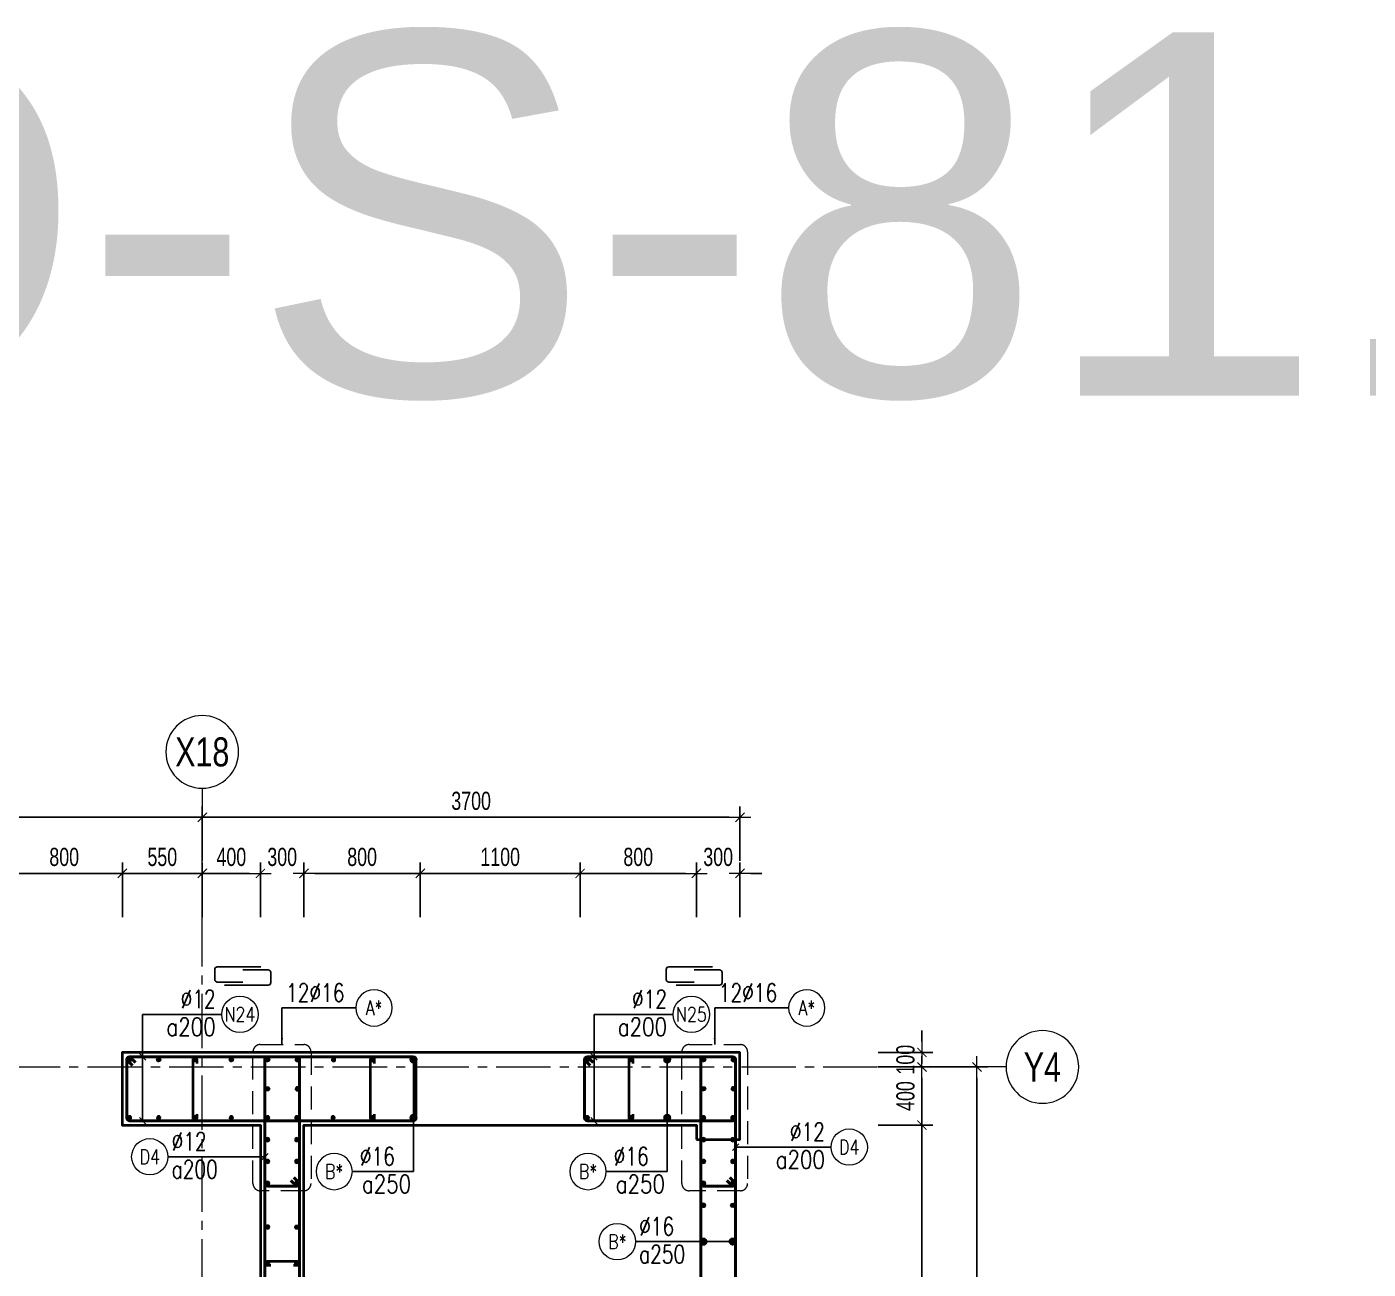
# Model space of a CAD drawing. Header units: millimetres. Extents: x 738475 to 1279438, y -34239 to 156422.
# Drawn here: x 1071865 to 1081094, y 147875 to 156422 of the extents above; entities that cross this region are included whole.
import ezdxf
from ezdxf.enums import TextEntityAlignment as Align

# ---------------------------------------------------------------- set-up
doc = ezdxf.new("R2010")
doc.units = ezdxf.units.MM
doc.header["$MEASUREMENT"] = 0
for name, pattern in [('HIDDEN2', [4.7625, 3.175, -1.5875]), ('HT_Dim Grid$0$CENTER2', [1.125, 0.75, -0.125, 0.125, -0.125]), ('HT_Grid$0$CENTER2', [1.125, 0.75, -0.125, 0.125, -0.125])]:
    doc.linetypes.add(name, pattern=pattern)
doc.layers.get('0').update_dxf_attribs({"lineweight": 20})
doc.layers.get('Defpoints').update_dxf_attribs({"color": 151, "lineweight": 9})
for name, color, linetype, lineweight in [('HT_Dim Grid$0$NDC_S_AXIS', 5, 'HT_Dim Grid$0$CENTER2', 13), ('HT_Dim Grid$0$NDC_S_SYMBOL', 1, 'Continuous', 15), ('HT_Dim Grid$0$NDC_S_TEXT SYMBOL', 7, 'Continuous', 20), ('HT_Grid$0$NDC_S_AXIS', 5, 'HT_Grid$0$CENTER2', 13), ('KC-LEADER', 153, 'Continuous', 18), ('KC-THEP', 6, 'Continuous', 40), ('NDC_S_DIM', 1, 'Continuous', 15), ('NDC_S_ENG TEXT', 2, 'Continuous', 20), ('NDC_S_HIDDEN', 8, 'HIDDEN2', 13), ('NDC_S_LEADER', 1, 'Continuous', 15), ('NDC_S_REBAR', 4, 'Continuous', 35), ('NDC_S_STIRRUP', 4, 'Continuous', 40), ('NDC_S_VN TEXT', 7, 'Continuous', 20), ('NDC_S_WALL', 6, 'Continuous', 35)]:
    doc.layers.add(name, color=color, linetype=linetype, lineweight=lineweight)
doc.layers.add('Leader', color=6, linetype='Continuous')
doc.layers.add('Ligature', color=1, linetype='Continuous')
doc.styles.add('HT_Dim Grid$0$NDC_ANNO', font='', dxfattribs={"width": 0.8})
doc.styles.add('NDC_DIM', font='', dxfattribs={"width": 0.75})
doc.styles.add('NDC_EN TXT', font='romans.shx', dxfattribs={"width": 0.8})
doc.styles.get("Standard").update_dxf_attribs({"font": 'arial.ttf'})
doc.styles.get('HT_Dim Grid$0$NDC_ANNO').set_extended_font_data('Dotum')
doc.styles.get('NDC_DIM').set_extended_font_data('Dotum')
doc.dimstyles.new('NDC_dim_30', dxfattribs={"dimscale": 30, "dimtxt": 2.5, "dimasz": 1.5, "dimexe": 1.5, "dimexo": 2.5, "dimgap": 1, "dimtad": 1, "dimdec": 0, "dimzin": 0, "dimdsep": 46, "dimtxsty": 'NDC_DIM', "dimblk": 'DIMMARK', "dimcen": 0.09, "dimdle": 1.2, "dimclrd": 1, "dimclre": 1, "dimclrt": 3, "dimadec": 0, "dimazin": 0, "dimtfac": 1, "dimtdec": 0, "dimtix": 1, "dimtofl": 0, "dimtmove": 0, "dimatfit": 3, "dimfxl": 6, "dimfxlon": 1, "dimtolj": 1, "dimtzin": 0, "dimarcsym": 0})
doc.dimstyles.new('NDC_dim_50', dxfattribs={"dimscale": 50, "dimtxt": 2.5, "dimasz": 1.5, "dimexe": 1.5, "dimexo": 2.5, "dimgap": 1, "dimtad": 1, "dimdec": 0, "dimzin": 0, "dimdsep": 46, "dimtxsty": 'NDC_DIM', "dimblk": 'DIMMARK', "dimcen": 0.09, "dimdle": 1.2, "dimclrd": 1, "dimclre": 1, "dimclrt": 3, "dimadec": 0, "dimazin": 0, "dimtfac": 1, "dimtdec": 0, "dimtix": 1, "dimtofl": 0, "dimtmove": 0, "dimatfit": 3, "dimfxl": 6, "dimfxlon": 1, "dimtolj": 1, "dimtzin": 0, "dimarcsym": 0})

# ---------------------------------------------------------------- blocks, each defined once
blk = doc.blocks.new('THEP')
at = {"layer": 'KC-LEADER', "color": 6}
blk.add_circle((0, 0), 14, dxfattribs=at)
at = {"layer": 'KC-THEP'}
for p, q in [((-14, 0), (14, 0)), ((9.9, 9.9), (-9.9, -9.9)), ((-9.9, 9.9), (9.9, -9.9)), ((0, 14), (0, -14))]:
    blk.add_line(p, q, dxfattribs=at)
blk = doc.blocks.new('DIMMARK')
at = {"layer": 'NDC_S_DIM', "color": 1}
blk.add_line((-1.5, 0), (1, 0), dxfattribs=at)
at = {"layer": 'NDC_S_DIM', "color": 2, "const_width": 0.1}
blk.add_lwpolyline([(-0.42, -0.42), (0.42, 0.42)], dxfattribs=at)
blk = doc.blocks.new('*U13')
blk.add_circle((-2.5, 0), 2.5)
at = {"layer": 'NDC_S_VN TEXT', "color": 3, "style": 'NDC_EN TXT', "width": 0.75}
blk.add_attdef('DK1', (0.5, 0.85), '', height=2.5, dxfattribs=at)
at = {"layer": 'NDC_S_VN TEXT', "color": 7, "style": 'NDC_EN TXT', "width": 0.8}
blk.add_attdef('SH2', text='', height=2, dxfattribs=at).set_placement((-2.5, 0), align=Align.MIDDLE)
blk = doc.blocks.new('*U10')
blk.add_circle((2.5, 0), 2.5)
at = {"layer": 'NDC_S_VN TEXT', "color": 3, "style": 'NDC_EN TXT'}
for tag, width, p in [('DK2', 0.75, (-0.85, 0.85)), ('KC2', 0.8, (-0.85, -2.97))]:
    blk.add_attdef(tag, text='', height=2.5, dxfattribs=dict(at, width=width)).set_placement(p, align=Align.RIGHT)
at = {"layer": 'NDC_S_VN TEXT', "color": 7, "style": 'NDC_EN TXT', "width": 0.8}
blk.add_attdef('SH3', text='', height=2, dxfattribs=at).set_placement((2.5, 0), align=Align.MIDDLE)
blk = doc.blocks.new('*U11')
blk.add_circle((-2.5, 0), 2.5)
at = {"layer": 'NDC_S_VN TEXT', "color": 3, "style": 'NDC_EN TXT', "width": 0.75}
for tag, p in [('DK1', (0.5, 0.85)), ('KC1', (0.5, -2.97))]:
    blk.add_attdef(tag, p, '', height=2.5, dxfattribs=at)
at = {"layer": 'NDC_S_VN TEXT', "color": 7, "style": 'NDC_EN TXT', "width": 0.8}
blk.add_attdef('SH2', text='', height=2, dxfattribs=at).set_placement((-2.5, 0), align=Align.MIDDLE)
blk = doc.blocks.new('*D1003')
at = {"layer": 'Defpoints', "color": 0, "transparency": 16777216}
for p in [(1073071.7, 150983.7), (1073071.7, 150080.7), (1064282.8, 149286.5)]:
    blk.add_point(p, dxfattribs=at)
at = {"layer": 'NDC_S_DIM', "color": 1, "lineweight": -2, "transparency": 16777216}
for p, q in [((1064282.8, 150683.7), (1064282.8, 151058.7)), ((1073071.7, 150683.7), (1073071.7, 151058.7)), ((1064357.8, 150983.7), (1072996.7, 150983.7))]:
    blk.add_line(p, q, dxfattribs=at)
at = {"layer": 'NDC_S_DIM', "color": 1, "lineweight": -2, "transparency": 16777216, "xscale": 75, "yscale": 75, "zscale": 75, "rotation": 180}
blk.add_blockref('DIMMARK', (1064282.8, 150983.7), dxfattribs=at)
at = {"layer": 'NDC_S_DIM', "color": 1, "lineweight": -2, "transparency": 16777216, "xscale": 75, "yscale": 75, "zscale": 75}
blk.add_blockref('DIMMARK', (1073071.7, 150983.7), dxfattribs=at)
at = {"layer": 'NDC_S_DIM', "color": 3, "transparency": 16777216, "insert": (1068677.2, 151096.3), "char_height": 125, "attachment_point": 5, "style": 'NDC_DIM'}
blk.add_mtext('\\A1;8789', dxfattribs=at)
blk = doc.blocks.new('*D1004')
at = {"layer": 'Defpoints', "color": 0, "transparency": 16777216}
for p in [(1076771.7, 149366.2), (1078023.5, 149366.2), (1076771.7, 149266.2)]:
    blk.add_point(p, dxfattribs=at)
at = {"layer": 'NDC_S_DIM', "color": 1, "lineweight": -2, "transparency": 16777216}
for p, q in [((1078023.5, 149441.2), (1078023.5, 149516.2)), ((1077723.5, 149366.2), (1078098.5, 149366.2)), ((1077723.5, 149266.2), (1078098.5, 149266.2)), ((1078023.5, 149191.2), (1078023.5, 149116.2))]:
    blk.add_line(p, q, dxfattribs=at)
at = {"layer": 'NDC_S_DIM', "color": 1, "lineweight": -2, "transparency": 16777216, "xscale": 75, "yscale": 75, "zscale": 75}
for p, rotation in [((1078023.5, 149366.2), 270), ((1078023.5, 149266.2), 90)]:
    blk.add_blockref('DIMMARK', p, dxfattribs=dict(at, rotation=rotation))
at = {"layer": 'NDC_S_DIM', "color": 3, "transparency": 16777216, "insert": (1077910.9, 149316.2), "char_height": 125, "attachment_point": 5, "rotation": 90, "style": 'NDC_DIM'}
blk.add_mtext('\\A1;100', dxfattribs=at)
blk = doc.blocks.new('*D1005')
at = {"layer": 'Defpoints', "color": 0, "transparency": 16777216}
for p in [(1076771.7, 149266.2), (1078402.6, 149266.2), (1076771.7, 140266.2)]:
    blk.add_point(p, dxfattribs=at)
at = {"layer": 'NDC_S_DIM', "color": 1, "lineweight": -2, "transparency": 16777216}
for p, q in [((1078102.6, 149266.2), (1078477.6, 149266.2)), ((1078402.6, 140341.2), (1078402.6, 149191.2)), ((1078102.6, 140266.2), (1078477.6, 140266.2))]:
    blk.add_line(p, q, dxfattribs=at)
at = {"layer": 'NDC_S_DIM', "color": 1, "lineweight": -2, "transparency": 16777216, "xscale": 75, "yscale": 75, "zscale": 75}
for p, rotation in [((1078402.6, 149266.2), 90), ((1078402.6, 140266.2), 270)]:
    blk.add_blockref('DIMMARK', p, dxfattribs=dict(at, rotation=rotation))
at = {"layer": 'NDC_S_DIM', "color": 3, "transparency": 16777216, "insert": (1078290, 144766.2), "char_height": 125, "attachment_point": 5, "rotation": 90, "style": 'NDC_DIM'}
blk.add_mtext('\\A1;9000', dxfattribs=at)
blk = doc.blocks.new('*D985')
at = {"layer": 'Defpoints', "color": 0, "ltscale": 200, "transparency": 16777216}
for p in [(1072521.7, 150597.9), (1071721.7, 148866.2), (1072521.7, 148866.2)]:
    blk.add_point(p, dxfattribs=at)
at = {"layer": 'NDC_S_DIM', "color": 1, "lineweight": -2, "ltscale": 200, "transparency": 16777216}
for p, q in [((1071721.7, 150297.9), (1071721.7, 150672.9)), ((1072521.7, 150297.9), (1072521.7, 150672.9)), ((1071796.7, 150597.9), (1072446.7, 150597.9))]:
    blk.add_line(p, q, dxfattribs=at)
at = {"layer": 'NDC_S_DIM', "color": 1, "lineweight": -2, "ltscale": 200, "transparency": 16777216, "xscale": 75, "yscale": 75, "zscale": 75, "rotation": 180}
blk.add_blockref('DIMMARK', (1071721.7, 150597.9), dxfattribs=at)
at = {"layer": 'NDC_S_DIM', "color": 1, "lineweight": -2, "ltscale": 200, "transparency": 16777216, "xscale": 75, "yscale": 75, "zscale": 75}
blk.add_blockref('DIMMARK', (1072521.7, 150597.9), dxfattribs=at)
at = {"layer": 'NDC_S_DIM', "color": 3, "ltscale": 200, "transparency": 16777216, "insert": (1072121.7, 150710.5), "char_height": 125, "attachment_point": 5, "style": 'NDC_DIM'}
blk.add_mtext('\\A1;800', dxfattribs=at)
blk = doc.blocks.new('*D986')
at = {"layer": 'Defpoints', "color": 0, "ltscale": 200, "transparency": 16777216}
for p in [(1073771.7, 150597.9), (1073471.7, 148866.2), (1073771.7, 148866.2)]:
    blk.add_point(p, dxfattribs=at)
at = {"layer": 'NDC_S_DIM', "color": 1, "lineweight": -2, "ltscale": 200, "transparency": 16777216}
for p, q in [((1073471.7, 150297.9), (1073471.7, 150672.9)), ((1073771.7, 150297.9), (1073771.7, 150672.9)), ((1073396.7, 150597.9), (1073321.7, 150597.9)), ((1073846.7, 150597.9), (1073921.7, 150597.9))]:
    blk.add_line(p, q, dxfattribs=at)
at = {"layer": 'NDC_S_DIM', "color": 1, "lineweight": -2, "ltscale": 200, "transparency": 16777216, "xscale": 75, "yscale": 75, "zscale": 75}
blk.add_blockref('DIMMARK', (1073471.7, 150597.9), dxfattribs=at)
at = {"layer": 'NDC_S_DIM', "color": 1, "lineweight": -2, "ltscale": 200, "transparency": 16777216, "xscale": 75, "yscale": 75, "zscale": 75, "rotation": 180}
blk.add_blockref('DIMMARK', (1073771.7, 150597.9), dxfattribs=at)
at = {"layer": 'NDC_S_DIM', "color": 3, "ltscale": 200, "transparency": 16777216, "insert": (1073621.7, 150710.5), "char_height": 125, "attachment_point": 5, "style": 'NDC_DIM'}
blk.add_mtext('\\A1;300', dxfattribs=at)
blk = doc.blocks.new('*D987')
at = {"layer": 'Defpoints', "color": 0, "ltscale": 200, "transparency": 16777216}
for p in [(1074571.7, 150597.9), (1073771.7, 148866.2), (1074571.7, 148866.2)]:
    blk.add_point(p, dxfattribs=at)
at = {"layer": 'NDC_S_DIM', "color": 1, "lineweight": -2, "ltscale": 200, "transparency": 16777216}
for p, q in [((1073771.7, 150297.9), (1073771.7, 150672.9)), ((1074571.7, 150297.9), (1074571.7, 150672.9)), ((1073846.7, 150597.9), (1074496.7, 150597.9))]:
    blk.add_line(p, q, dxfattribs=at)
at = {"layer": 'NDC_S_DIM', "color": 1, "lineweight": -2, "ltscale": 200, "transparency": 16777216, "xscale": 75, "yscale": 75, "zscale": 75, "rotation": 180}
blk.add_blockref('DIMMARK', (1073771.7, 150597.9), dxfattribs=at)
at = {"layer": 'NDC_S_DIM', "color": 1, "lineweight": -2, "ltscale": 200, "transparency": 16777216, "xscale": 75, "yscale": 75, "zscale": 75}
blk.add_blockref('DIMMARK', (1074571.7, 150597.9), dxfattribs=at)
at = {"layer": 'NDC_S_DIM', "color": 3, "ltscale": 200, "transparency": 16777216, "insert": (1074171.7, 150710.5), "char_height": 125, "attachment_point": 5, "style": 'NDC_DIM'}
blk.add_mtext('\\A1;800', dxfattribs=at)
blk = doc.blocks.new('*D988')
at = {"layer": 'Defpoints', "color": 0, "ltscale": 200, "transparency": 16777216}
for p in [(1075671.7, 150597.9), (1074571.7, 148866.2), (1075671.7, 148866.2)]:
    blk.add_point(p, dxfattribs=at)
at = {"layer": 'NDC_S_DIM', "color": 1, "lineweight": -2, "ltscale": 200, "transparency": 16777216}
for p, q in [((1074571.7, 150297.9), (1074571.7, 150672.9)), ((1075671.7, 150297.9), (1075671.7, 150672.9)), ((1074646.7, 150597.9), (1075596.7, 150597.9))]:
    blk.add_line(p, q, dxfattribs=at)
at = {"layer": 'NDC_S_DIM', "color": 1, "lineweight": -2, "ltscale": 200, "transparency": 16777216, "xscale": 75, "yscale": 75, "zscale": 75, "rotation": 180}
blk.add_blockref('DIMMARK', (1074571.7, 150597.9), dxfattribs=at)
at = {"layer": 'NDC_S_DIM', "color": 1, "lineweight": -2, "ltscale": 200, "transparency": 16777216, "xscale": 75, "yscale": 75, "zscale": 75}
blk.add_blockref('DIMMARK', (1075671.7, 150597.9), dxfattribs=at)
at = {"layer": 'NDC_S_DIM', "color": 3, "ltscale": 200, "transparency": 16777216, "insert": (1075121.7, 150710.5), "char_height": 125, "attachment_point": 5, "style": 'NDC_DIM'}
blk.add_mtext('\\A1;1100', dxfattribs=at)
blk = doc.blocks.new('*D1008')
at = {"layer": 'Defpoints', "color": 0, "ltscale": 200, "transparency": 16777216}
for p in [(1076471.7, 150597.9), (1075671.7, 148866.2), (1076471.7, 148866.2)]:
    blk.add_point(p, dxfattribs=at)
at = {"layer": 'NDC_S_DIM', "color": 1, "lineweight": -2, "ltscale": 200, "transparency": 16777216}
for p, q in [((1075671.7, 150297.9), (1075671.7, 150672.9)), ((1076471.7, 150297.9), (1076471.7, 150672.9)), ((1075746.7, 150597.9), (1076396.7, 150597.9))]:
    blk.add_line(p, q, dxfattribs=at)
at = {"layer": 'NDC_S_DIM', "color": 1, "lineweight": -2, "ltscale": 200, "transparency": 16777216, "xscale": 75, "yscale": 75, "zscale": 75, "rotation": 180}
blk.add_blockref('DIMMARK', (1075671.7, 150597.9), dxfattribs=at)
at = {"layer": 'NDC_S_DIM', "color": 1, "lineweight": -2, "ltscale": 200, "transparency": 16777216, "xscale": 75, "yscale": 75, "zscale": 75}
blk.add_blockref('DIMMARK', (1076471.7, 150597.9), dxfattribs=at)
at = {"layer": 'NDC_S_DIM', "color": 3, "ltscale": 200, "transparency": 16777216, "insert": (1076071.7, 150710.5), "char_height": 125, "attachment_point": 5, "style": 'NDC_DIM'}
blk.add_mtext('\\A1;800', dxfattribs=at)
blk = doc.blocks.new('*D1009')
at = {"layer": 'Defpoints', "color": 0, "ltscale": 200, "transparency": 16777216}
for p in [(1076771.7, 150597.9), (1076471.7, 148866.2), (1076771.7, 148866.2)]:
    blk.add_point(p, dxfattribs=at)
at = {"layer": 'NDC_S_DIM', "color": 1, "lineweight": -2, "ltscale": 200, "transparency": 16777216}
for p, q in [((1076471.7, 150297.9), (1076471.7, 150672.9)), ((1076771.7, 150297.9), (1076771.7, 150672.9)), ((1076396.7, 150597.9), (1076321.7, 150597.9)), ((1076846.7, 150597.9), (1076921.7, 150597.9))]:
    blk.add_line(p, q, dxfattribs=at)
at = {"layer": 'NDC_S_DIM', "color": 1, "lineweight": -2, "ltscale": 200, "transparency": 16777216, "xscale": 75, "yscale": 75, "zscale": 75}
blk.add_blockref('DIMMARK', (1076471.7, 150597.9), dxfattribs=at)
at = {"layer": 'NDC_S_DIM', "color": 1, "lineweight": -2, "ltscale": 200, "transparency": 16777216, "xscale": 75, "yscale": 75, "zscale": 75, "rotation": 180}
blk.add_blockref('DIMMARK', (1076771.7, 150597.9), dxfattribs=at)
at = {"layer": 'NDC_S_DIM', "color": 3, "ltscale": 200, "transparency": 16777216, "insert": (1076621.7, 150710.5), "char_height": 125, "attachment_point": 5, "style": 'NDC_DIM'}
blk.add_mtext('\\A1;300', dxfattribs=at)
blk = doc.blocks.new('A$C72321851')
at = {"layer": 'Ligature'}
for points in [[(-60.9, -129.3), (-60.9, 170.9, -0.414214), (-43.3, 188.5), (25.8, 188.5, -0.414214), (43.4, 170.9), (43.4, -4.3)], [(-39.7, -4.3), (-39.7, -179.5, 0.414214), (-22.1, -197.1), (47, -197.1, 0.414214), (64.6, -179.5), (64.6, 120.7)]]:
    blk.add_lwpolyline(points, format="xyb", dxfattribs=at)
blk = doc.blocks.new('*U20')
at = {"layer": 'HT_Dim Grid$0$NDC_S_SYMBOL'}
blk.add_line((5, 0), (9, 0), dxfattribs=at)
blk.add_circle((0, 0), 5, dxfattribs=at)
at = {"layer": 'HT_Dim Grid$0$NDC_S_TEXT SYMBOL', "color": 7, "style": 'HT_Dim Grid$0$NDC_ANNO', "width": 0.8}
blk.add_attdef('GRID', text='', height=4, rotation=270, dxfattribs=at).set_placement((0, 0), align=Align.MIDDLE)
blk = doc.blocks.new('*D1013')
at = {"layer": 'Defpoints', "color": 0, "ltscale": 200, "transparency": 16777216}
for p in [(1076771.7, 149266.2), (1076471.7, 148866.2), (1078023.5, 148866.2)]:
    blk.add_point(p, dxfattribs=at)
at = {"layer": 'NDC_S_DIM', "color": 1, "lineweight": -2, "ltscale": 200, "transparency": 16777216}
for p, q in [((1077723.5, 149266.2), (1078098.5, 149266.2)), ((1078023.5, 149191.2), (1078023.5, 148941.2)), ((1077723.5, 148866.2), (1078098.5, 148866.2))]:
    blk.add_line(p, q, dxfattribs=at)
at = {"layer": 'NDC_S_DIM', "color": 1, "lineweight": -2, "ltscale": 200, "transparency": 16777216, "xscale": 75, "yscale": 75, "zscale": 75}
for p, rotation in [((1078023.5, 149266.2), 90), ((1078023.5, 148866.2), 270)]:
    blk.add_blockref('DIMMARK', p, dxfattribs=dict(at, rotation=rotation))
at = {"layer": 'NDC_S_DIM', "color": 3, "ltscale": 200, "transparency": 16777216, "insert": (1077910.9, 149066.2), "char_height": 125, "attachment_point": 5, "rotation": 90, "style": 'NDC_DIM'}
blk.add_mtext('\\A1;400', dxfattribs=at)
blk = doc.blocks.new('*D1014')
at = {"layer": 'Defpoints', "color": 0, "ltscale": 200, "transparency": 16777216}
for p in [(1076471.7, 148866.2), (1076471.7, 146366.2), (1078023.5, 146366.2)]:
    blk.add_point(p, dxfattribs=at)
at = {"layer": 'NDC_S_DIM', "color": 1, "lineweight": -2, "ltscale": 200, "transparency": 16777216}
for p, q in [((1077723.5, 148866.2), (1078098.5, 148866.2)), ((1078023.5, 148791.2), (1078023.5, 146441.2)), ((1077723.5, 146366.2), (1078098.5, 146366.2))]:
    blk.add_line(p, q, dxfattribs=at)
at = {"layer": 'NDC_S_DIM', "color": 1, "lineweight": -2, "ltscale": 200, "transparency": 16777216, "xscale": 75, "yscale": 75, "zscale": 75}
for p, rotation in [((1078023.5, 148866.2), 90), ((1078023.5, 146366.2), 270)]:
    blk.add_blockref('DIMMARK', p, dxfattribs=dict(at, rotation=rotation))
at = {"layer": 'NDC_S_DIM', "color": 3, "ltscale": 200, "transparency": 16777216, "insert": (1077910.9, 147616.2), "char_height": 125, "attachment_point": 5, "rotation": 90, "style": 'NDC_DIM'}
blk.add_mtext('\\A1;2500', dxfattribs=at)
blk = doc.blocks.new('*U19')
at = {"layer": 'HT_Dim Grid$0$NDC_S_SYMBOL'}
blk.add_line((0, 5), (0, 9), dxfattribs=at)
blk.add_circle((0, 0), 5, dxfattribs=at)
at = {"layer": 'HT_Dim Grid$0$NDC_S_TEXT SYMBOL', "color": 7, "style": 'HT_Dim Grid$0$NDC_ANNO', "width": 0.8}
blk.add_attdef('GRID', text='', height=4, dxfattribs=at).set_placement((0, 0), align=Align.MIDDLE)
blk = doc.blocks.new('*D1019')
at = {"layer": 'Defpoints', "color": 0, "ltscale": 200, "transparency": 16777216}
for p in [(1076771.7, 150983.7), (1073071.7, 150080.7), (1076771.7, 149200.2)]:
    blk.add_point(p, dxfattribs=at)
at = {"layer": 'NDC_S_DIM', "color": 1, "lineweight": -2, "ltscale": 200, "transparency": 16777216}
for p, q in [((1073071.7, 150683.7), (1073071.7, 151058.7)), ((1076771.7, 150683.7), (1076771.7, 151058.7)), ((1073146.7, 150983.7), (1076696.7, 150983.7))]:
    blk.add_line(p, q, dxfattribs=at)
at = {"layer": 'NDC_S_DIM', "color": 1, "lineweight": -2, "ltscale": 200, "transparency": 16777216, "xscale": 75, "yscale": 75, "zscale": 75, "rotation": 180}
blk.add_blockref('DIMMARK', (1073071.7, 150983.7), dxfattribs=at)
at = {"layer": 'NDC_S_DIM', "color": 1, "lineweight": -2, "ltscale": 200, "transparency": 16777216, "xscale": 75, "yscale": 75, "zscale": 75}
blk.add_blockref('DIMMARK', (1076771.7, 150983.7), dxfattribs=at)
at = {"layer": 'NDC_S_DIM', "color": 3, "ltscale": 200, "transparency": 16777216, "insert": (1074921.7, 151096.3), "char_height": 125, "attachment_point": 5, "style": 'NDC_DIM'}
blk.add_mtext('\\A1;3700', dxfattribs=at)
blk = doc.blocks.new('*D1020')
at = {"layer": 'Defpoints', "color": 0, "ltscale": 200, "transparency": 16777216}
for p in [(1073071.7, 150597.9), (1073071.7, 150080.7), (1072521.7, 148866.2)]:
    blk.add_point(p, dxfattribs=at)
at = {"layer": 'NDC_S_DIM', "color": 1, "lineweight": -2, "ltscale": 200, "transparency": 16777216}
for p, q in [((1072521.7, 150297.9), (1072521.7, 150672.9)), ((1073071.7, 150297.9), (1073071.7, 150672.9)), ((1072596.7, 150597.9), (1072996.7, 150597.9))]:
    blk.add_line(p, q, dxfattribs=at)
at = {"layer": 'NDC_S_DIM', "color": 1, "lineweight": -2, "ltscale": 200, "transparency": 16777216, "xscale": 75, "yscale": 75, "zscale": 75, "rotation": 180}
blk.add_blockref('DIMMARK', (1072521.7, 150597.9), dxfattribs=at)
at = {"layer": 'NDC_S_DIM', "color": 1, "lineweight": -2, "ltscale": 200, "transparency": 16777216, "xscale": 75, "yscale": 75, "zscale": 75}
blk.add_blockref('DIMMARK', (1073071.7, 150597.9), dxfattribs=at)
at = {"layer": 'NDC_S_DIM', "color": 3, "ltscale": 200, "transparency": 16777216, "insert": (1072796.7, 150710.5), "char_height": 125, "attachment_point": 5, "style": 'NDC_DIM'}
blk.add_mtext('\\A1;550', dxfattribs=at)
blk = doc.blocks.new('*D1021')
at = {"layer": 'Defpoints', "color": 0, "ltscale": 200, "transparency": 16777216}
for p in [(1073471.7, 150597.9), (1073471.7, 150305.1), (1073071.7, 150080.7)]:
    blk.add_point(p, dxfattribs=at)
at = {"layer": 'NDC_S_DIM', "color": 1, "lineweight": -2, "ltscale": 200, "transparency": 16777216}
for p, q in [((1073071.7, 150297.9), (1073071.7, 150672.9)), ((1073471.7, 150430.1), (1073471.7, 150672.9)), ((1073146.7, 150597.9), (1073396.7, 150597.9))]:
    blk.add_line(p, q, dxfattribs=at)
at = {"layer": 'NDC_S_DIM', "color": 1, "lineweight": -2, "ltscale": 200, "transparency": 16777216, "xscale": 75, "yscale": 75, "zscale": 75, "rotation": 180}
blk.add_blockref('DIMMARK', (1073071.7, 150597.9), dxfattribs=at)
at = {"layer": 'NDC_S_DIM', "color": 1, "lineweight": -2, "ltscale": 200, "transparency": 16777216, "xscale": 75, "yscale": 75, "zscale": 75}
blk.add_blockref('DIMMARK', (1073471.7, 150597.9), dxfattribs=at)
at = {"layer": 'NDC_S_DIM', "color": 3, "ltscale": 200, "transparency": 16777216, "insert": (1073271.7, 150710.5), "char_height": 125, "attachment_point": 5, "style": 'NDC_DIM'}
blk.add_mtext('\\A1;400', dxfattribs=at)

msp = doc.modelspace()

# ---------------------------------------------------------------- linework, layer by layer
at = {"layer": 'HT_Grid$0$NDC_S_AXIS', "ltscale": 500}
for p, q in [((1073071.673, 138707.632), (1073071.673, 150983.746)), ((1062156.128, 149266.203), (1078402.583, 149266.203))]:
    msp.add_line(p, q, dxfattribs=at)
at = {"layer": 'NDC_S_HIDDEN', "ltscale": 50}
for points in [[(1073470.512, 149420.03), (1073770.112, 149420.03, -0.41421356), (1073820.112, 149370.03), (1073820.112, 148464.805, -0.41421356), (1073770.112, 148414.805), (1073470.512, 148414.805, -0.41421356), (1073420.512, 148464.805), (1073420.512, 149370.03, -0.41421356)], [(1076421.673, 149420.03), (1076774.324, 149420.03, -0.41421356), (1076824.324, 149370.03), (1076824.324, 148464.805, -0.41421356), (1076774.324, 148414.805), (1076421.673, 148414.805, -0.41421356), (1076371.673, 148464.805), (1076371.673, 149370.03, -0.41421356)]]:
    msp.add_lwpolyline(points, format="xyb", close=True, dxfattribs=at)
at = {"layer": 'NDC_S_REBAR'}
for points in [[(1073036.362, 149290.657), (1073036.362, 149315.657, 1), (1073006.362, 149315.657), (1073006.362, 148915.657, 1), (1073036.362, 148915.657), (1073036.362, 148940.657)], [(1074257.289, 149290.657), (1074257.289, 149315.657, 1), (1074227.289, 149315.657), (1074227.289, 148915.657, 1), (1074257.289, 148915.657), (1074257.289, 148940.657)], [(1076036.362, 149290.657), (1076036.362, 149315.657, 1), (1076006.362, 149315.657), (1076006.362, 148915.657, 1), (1076036.362, 148915.657), (1076036.362, 148940.657)], [(1073543.099, 147899.656), (1073518.099, 147899.656, -1), (1073518.099, 147929.656), (1073725.123, 147929.656, -1), (1073725.123, 147899.656), (1073700.123, 147899.656)]]:
    msp.add_lwpolyline(points, format="xyb", dxfattribs=at)
at = {"layer": 'NDC_S_STIRRUP'}
for points in [[(1072611.673, 149296.203), (1072571.673, 149336.203, 0.41421356), (1072551.673, 149316.203), (1072551.673, 148916.203, 0.41421356), (1072571.673, 148896.203), (1074521.673, 148896.203, 0.41421356), (1074541.673, 148916.203), (1074541.673, 149316.203, 0.41421356), (1074521.673, 149336.203), (1072571.673, 149336.203, 0.41421356), (1072551.673, 149316.203), (1072591.673, 149276.203)], [(1073701.673, 140256.203), (1073741.673, 140216.203, -0.41421356), (1073721.673, 140196.203), (1073521.673, 140196.203, -0.41421356), (1073501.673, 140216.203), (1073501.673, 149316.203, -0.41421356), (1073521.673, 149336.203), (1073721.673, 149336.203, -0.41421356), (1073741.673, 149316.203), (1073741.673, 140216.203, -0.41421356), (1073721.673, 140196.203), (1073681.673, 140236.203)], [(1073701.783, 148506.203), (1073741.783, 148466.203, -0.41421356), (1073721.783, 148446.203), (1073521.783, 148446.203, -0.41421356), (1073501.783, 148466.203), (1073501.673, 149316.203, -0.41421356), (1073521.673, 149336.203), (1073721.673, 149336.203, -0.41421356), (1073741.673, 149316.203), (1073741.783, 148466.203, -0.41421356), (1073721.783, 148446.203), (1073681.783, 148486.203)], [(1075761.673, 149296.203), (1075721.673, 149336.203, 0.41421356), (1075701.673, 149316.203), (1075701.673, 148916.203, 0.41421356), (1075721.673, 148896.203), (1076721.673, 148896.203, 0.41421356), (1076741.673, 148916.203), (1076741.673, 149316.203, 0.41421356), (1076721.673, 149336.203), (1075721.673, 149336.203, 0.41421356), (1075701.673, 149316.203), (1075741.673, 149276.203)], [(1076701.673, 145506.203), (1076741.673, 145466.203, -0.41421356), (1076721.673, 145446.203), (1076521.673, 145446.203, -0.41421356), (1076501.673, 145466.203), (1076501.673, 149316.203, -0.41421356), (1076521.673, 149336.203), (1076721.673, 149336.203, -0.41421356), (1076741.673, 149316.203), (1076741.673, 145466.203, -0.41421356), (1076721.673, 145446.203), (1076681.673, 145486.203)], [(1076701.783, 148506.203), (1076741.783, 148466.203, -0.41421356), (1076721.783, 148446.203), (1076521.783, 148446.203, -0.41421356), (1076501.783, 148466.203), (1076501.673, 149316.203, -0.41421356), (1076521.673, 149336.203), (1076721.673, 149336.203, -0.41421356), (1076741.673, 149316.203), (1076741.783, 148466.203, -0.41421356), (1076721.783, 148446.203), (1076681.783, 148486.203)]]:
    msp.add_lwpolyline(points, format="xyb", dxfattribs=at)
at = {"layer": 'NDC_S_WALL'}
for points in [[(1076471.673, 148766.203), (1076771.673, 148766.203), (1076771.673, 149366.203), (1072521.673, 149366.203), (1072521.673, 148866.203), (1073471.673, 148866.203), (1073471.673, 146966.203), (1070671.673, 146966.203)], [(1069171.673, 140166.203), (1076771.673, 140166.203), (1076771.673, 141316.203), (1076471.673, 141316.203), (1076471.673, 140666.203), (1073771.673, 140666.203), (1073771.673, 146066.203), (1076471.673, 146066.203), (1076471.673, 145416.203), (1076771.673, 145416.203), (1076771.673, 147666.203), (1076471.673, 147666.203), (1076471.673, 146366.203), (1073771.673, 146366.203), (1073771.673, 148866.203), (1076471.673, 148866.203), (1076471.673, 148766.203)]]:
    msp.add_lwpolyline(points, dxfattribs=at)

# ---------------------------------------------------------------- block references
at = {"layer": 'HT_Dim Grid$0$NDC_S_AXIS'}
ref = msp.add_blockref('*U19', (1073071.673, 151433.746), dxfattribs=dict(at, xscale=-50, yscale=50, zscale=50, rotation=180))
ref.add_attrib('GRID', 'X18', dxfattribs={"layer": 'HT_Dim Grid$0$NDC_S_TEXT SYMBOL', "color": 7, "height": 200, "style": 'HT_Dim Grid$0$NDC_ANNO', "width": 0.8}).set_placement((1073071.673, 151433.746), align=Align.MIDDLE)
ref = msp.add_blockref('*U20', (1078852.583, 149266.203), dxfattribs=dict(at, xscale=-50, yscale=50, zscale=50))
ref.add_attrib('GRID', 'Y4', dxfattribs={"layer": 'HT_Dim Grid$0$NDC_S_TEXT SYMBOL', "color": 7, "height": 200, "style": 'HT_Dim Grid$0$NDC_ANNO', "width": 0.8}).set_placement((1078852.583, 149266.203), align=Align.MIDDLE)
at = {"layer": 'KC-THEP'}
for p, rotation in [((1072571.673, 149316.203), 9.668564436380946), ((1072771.673, 149316.203), 9.668564436380946), ((1073021.673, 149316.203), 9.668564436380946), ((1073271.673, 149316.203), 9.668564436380946), ((1073521.673, 149316.203), 9.668564436380946), ((1075721.673, 149316.203), 9.668564436380946), ((1076021.673, 149316.203), 9.668564436380946), ((1076271.673, 149316.203), 9.668564436380946), ((1076521.673, 149316.203), 9.668564436380946), ((1073521.673, 149115.811), 9.668564436380946), ((1076521.673, 149116.203), 9.668564436380946), ((1076721.644, 148314.355), 9.66856443638095), ((1073721.644, 148164.355), 9.66856443638095), ((1076721.644, 148064.355), 9.66856443638095), ((1073721.644, 147914.355), 9.66856443638095)]:
    msp.add_blockref('THEP', p, dxfattribs=dict(at, rotation=rotation))
at = {"layer": 'KC-THEP', "xscale": -1, "rotation": 170.331435563619}
for p in [(1073725.185, 149316.203), (1073975.185, 149316.203), (1074242.599, 149316.203), (1074525.185, 149316.203), (1076725.185, 149316.203), (1073725.185, 149115.811), (1076725.185, 149116.203), (1072571.673, 148916.203), (1072771.673, 148916.203), (1073021.673, 148916.203), (1073271.673, 148916.203), (1073521.673, 148916.203), (1073721.673, 148916.203), (1073971.673, 148916.203), (1074239.087, 148916.203), (1074521.673, 148916.203), (1075721.673, 148916.203), (1076021.673, 148916.203), (1076271.673, 148916.203), (1076521.673, 148916.203), (1076721.673, 148916.203), (1073521.673, 148766.203), (1073721.673, 148766.203), (1076521.673, 148766.203), (1076721.673, 148766.203), (1073521.673, 148616.203), (1073721.673, 148616.203), (1076521.673, 148616.203), (1076721.673, 148616.203), (1073521.673, 148466.203), (1073721.673, 148466.203), (1076521.673, 148466.203), (1076721.673, 148466.203), (1076521.673, 148314.656), (1073521.673, 148164.656), (1076521.673, 148064.656), (1073521.673, 147914.656)]:
    msp.add_blockref('THEP', p, dxfattribs=at)
at = {"layer": 'Leader', "xscale": -1, "rotation": 270.0000000000001}
for p in [(1073354.856, 149890.163), (1076460.822, 149890.163)]:
    msp.add_blockref('A$C72321851', p, dxfattribs=at)
at = {"layer": 'NDC_S_VN TEXT'}
ref = msp.add_blockref('*U13', (1074128.547, 149672.753), dxfattribs=dict(at, xscale=-50, yscale=50, zscale=50))
ref.add_attrib('SH2', 'A*', dxfattribs={"color": 7, "height": 100, "style": 'NDC_EN TXT', "width": 0.8}).set_placement((1074253.547, 149672.753), align=Align.MIDDLE)
ref.add_attrib('DK1', '12%%C16', (1073648.189, 149715.028), dxfattribs={"color": 3, "height": 125, "style": 'NDC_EN TXT', "width": 0.75})
ref = msp.add_blockref('*U13', (1077106.233, 149672.753), dxfattribs=dict(at, xscale=-50, yscale=50, zscale=50))
ref.add_attrib('SH2', 'A*', dxfattribs={"color": 7, "height": 100, "style": 'NDC_EN TXT', "width": 0.8}).set_placement((1077231.233, 149672.753), align=Align.MIDDLE)
ref.add_attrib('DK1', '12%%C16', (1076625.876, 149715.028), dxfattribs={"color": 3, "height": 125, "style": 'NDC_EN TXT', "width": 0.75})
at = {"layer": 'NDC_S_VN TEXT', "xscale": 50, "yscale": 50, "zscale": 50}
for name, p, values in [('*U10', (1073206.277, 149628.111), {'SH3': 'N24', 'DK2': '%%C12', 'KC2': 'a200'}), ('*U10', (1076312.243, 149628.111), {'SH3': 'N25', 'DK2': '%%C12', 'KC2': 'a200'}), ('*U10', (1077398.426, 148715.087), {'SH3': 'D4', 'DK2': '%%C12', 'KC2': 'a200'}), ('*U11', (1072835.823, 148648.345), {'SH2': 'D4', 'DK1': '%%C12', 'KC1': 'a200'}), ('*U11', (1076052.428, 148064.445), {'SH2': 'B*', 'DK1': '%%C16', 'KC1': 'a250'})]:
    msp.add_blockref(name, p, dxfattribs=at).add_auto_attribs(values)
at = {"layer": 'NDC_S_VN TEXT'}
ref = msp.add_blockref('*U10', (1074104.573, 148546.96), dxfattribs=dict(at, xscale=-50, yscale=50, zscale=50))
ref.add_attrib('SH3', 'B*', dxfattribs={"color": 7, "height": 100, "style": 'NDC_EN TXT', "width": 0.8}).set_placement((1073979.573, 148546.96), align=Align.MIDDLE)
ref.add_attrib('DK2', '%%C16', dxfattribs={"color": 3, "height": 125, "style": 'NDC_EN TXT', "width": 0.75}).set_placement((1074397.073, 148589.235), align=Align.RIGHT)
ref.add_attrib('KC2', 'a250', dxfattribs={"color": 3, "height": 125, "style": 'NDC_EN TXT', "width": 0.8}).set_placement((1074508.978, 148398.332), align=Align.RIGHT)
ref = msp.add_blockref('*U10', (1075851.061, 148546.96), dxfattribs=dict(at, xscale=-50, yscale=50, zscale=50))
ref.add_attrib('SH3', 'B*', dxfattribs={"color": 7, "height": 100, "style": 'NDC_EN TXT', "width": 0.8}).set_placement((1075726.061, 148546.96), align=Align.MIDDLE)
ref.add_attrib('DK2', '%%C16', dxfattribs={"color": 3, "height": 125, "style": 'NDC_EN TXT', "width": 0.75}).set_placement((1076143.561, 148589.235), align=Align.RIGHT)
ref.add_attrib('KC2', 'a250', dxfattribs={"color": 3, "height": 125, "style": 'NDC_EN TXT', "width": 0.8}).set_placement((1076255.466, 148398.332), align=Align.RIGHT)

# ---------------------------------------------------------------- texts
at = {"layer": 'NDC_S_ENG TEXT'}
msp.add_text('PD-S-81.07', height=2500, dxfattribs=at).set_placement((1067398.317, 153884.515))

# ---------------------------------------------------------------- dimensions: what is measured, and where the dimension line sits
at = {"layer": 'NDC_S_DIM'}
dim = msp.add_linear_dim(base=(1073071.673, 150983.746), p1=(1064282.762, 149286.474), p2=(1073071.673, 150080.687), dimstyle='NDC_dim_50', dxfattribs=at)
dim.commit()
dim.dimension.update_dxf_attribs({"geometry": '*D1003', "text_midpoint": (1068677.217, 151096.33)})
at = {"layer": 'NDC_S_DIM', "ltscale": 200}
for base, p1, p2, picture, middle in [((1076771.673, 150983.746), (1073071.673, 150080.687), (1076771.673, 149200.194), '*D1019', (1074921.673, 151096.33)), ((1072521.673, 150597.878), (1071721.673, 148866.203), (1072521.673, 148866.203), '*D985', (1072121.673, 150710.462)), ((1073071.673, 150597.878), (1072521.673, 148866.203), (1073071.673, 150080.687), '*D1020', (1072796.673, 150710.462)), ((1073471.673, 150597.878), (1073071.673, 150080.687), (1073471.673, 150305.128), '*D1021', (1073271.673, 150710.462)), ((1073771.673, 150597.878), (1073471.673, 148866.203), (1073771.673, 148866.203), '*D986', (1073621.673, 150710.462)), ((1074571.673, 150597.878), (1073771.673, 148866.203), (1074571.673, 148866.203), '*D987', (1074171.673, 150710.462)), ((1075671.673, 150597.878), (1074571.673, 148866.203), (1075671.673, 148866.203), '*D988', (1075121.673, 150710.462)), ((1076471.673, 150597.878), (1075671.673, 148866.203), (1076471.673, 148866.203), '*D1008', (1076071.673, 150710.462)), ((1076771.673, 150597.878), (1076471.673, 148866.203), (1076771.673, 148866.203), '*D1009', (1076621.673, 150710.462))]:
    dim = msp.add_linear_dim(base=base, p1=p1, p2=p2, dimstyle='NDC_dim_50', override={"dimtmove": 1}, dxfattribs=at)
    dim.commit()
    dim.dimension.update_dxf_attribs({"geometry": picture, "text_midpoint": middle})
at = {"layer": 'NDC_S_DIM'}
dim = msp.add_linear_dim(base=(1078023.472, 149366.203), p1=(1076771.673, 149266.203), p2=(1076771.673, 149366.203), angle=90, dimstyle='NDC_dim_50', override={"dimtmove": 1}, dxfattribs=at)
dim.commit()
dim.dimension.update_dxf_attribs({"geometry": '*D1004', "text_midpoint": (1077910.887, 149316.203)})
at = {"layer": 'NDC_S_DIM', "ltscale": 200}
for base, p1, p2, picture, middle in [((1078023.472, 148866.203), (1076771.673, 149266.203), (1076471.673, 148866.203), '*D1013', (1077910.887, 149066.203)), ((1078023.472, 146366.203), (1076471.673, 148866.203), (1076471.673, 146366.203), '*D1014', (1077910.887, 147616.203))]:
    dim = msp.add_linear_dim(base=base, p1=p1, p2=p2, angle=90, dimstyle='NDC_dim_50', override={"dimtmove": 1}, dxfattribs=at)
    dim.commit()
    dim.dimension.update_dxf_attribs({"geometry": picture, "text_midpoint": middle})
at = {"layer": 'NDC_S_DIM'}
dim = msp.add_linear_dim(base=(1078402.583, 149266.203), p1=(1076771.673, 140266.203), p2=(1076771.673, 149266.203), angle=90, dimstyle='NDC_dim_50', dxfattribs=at)
dim.commit()
dim.dimension.update_dxf_attribs({"geometry": '*D1005', "text_midpoint": (1078289.998, 144766.203)})

# ---------------------------------------------------------------- leaders
at = {"layer": 'NDC_S_LEADER'}
for points, override in [([(1072661.539, 148896.203), (1072661.539, 149627.93), (1073206.277, 149627.93)], {"dimtad": 0, "dimldrblk": 'Oblique'}), ([(1072661.539, 149336.203), (1072661.539, 149627.93), (1073206.277, 149627.93)], {"dimtad": 0, "dimldrblk": 'Oblique'}), ([(1073620.312, 149420.03), (1073620.312, 149672.753), (1074128.547, 149672.753)], {"dimtad": 0}), ([(1075767.505, 148896.203), (1075767.505, 149627.93), (1076312.243, 149627.93)], {"dimtad": 0, "dimldrblk": 'Oblique'}), ([(1075767.505, 149336.203), (1075767.505, 149627.93), (1076312.243, 149627.93)], {"dimtad": 0, "dimldrblk": 'Oblique'}), ([(1076597.998, 149420.03), (1076597.998, 149672.753), (1077106.233, 149672.753)], {"dimtad": 0}), ([(1074525.185, 149316.672), (1074525.185, 148546.779), (1074104.573, 148546.779)], {"dimgap": 1, "dimtad": 0, "dimldrblk": 'Origin'}), ([(1076271.673, 149316.672), (1076271.673, 148546.779), (1075851.061, 148546.779)], {"dimgap": 1, "dimtad": 0, "dimldrblk": 'Origin'}), ([(1074525.185, 148916.672), (1074525.185, 148546.779), (1074104.573, 148546.779)], {"dimgap": 1, "dimtad": 0, "dimldrblk": 'Origin'}), ([(1076271.673, 148916.672), (1076271.673, 148546.779), (1075851.061, 148546.779)], {"dimgap": 1, "dimtad": 0, "dimldrblk": 'Origin'}), ([(1076741.673, 148715.087), (1077398.426, 148715.087)], {"dimtad": 0, "dimldrblk": 'Oblique'}), ([(1073501.76, 148648.345), (1072833.748, 148648.345)], {"dimtad": 0, "dimldrblk": 'Oblique'}), ([(1076721.347, 148064.746), (1076052.428, 148064.445)], {"dimtad": 0, "dimldrblk": 'Origin'}), ([(1076521.375, 148064.445), (1076052.428, 148064.445)], {"dimtad": 0, "dimldrblk": 'Origin'})]:
    msp.add_leader(points, dimstyle='NDC_dim_30', override=override, dxfattribs=at)

doc.saveas('drawing.dxf')
